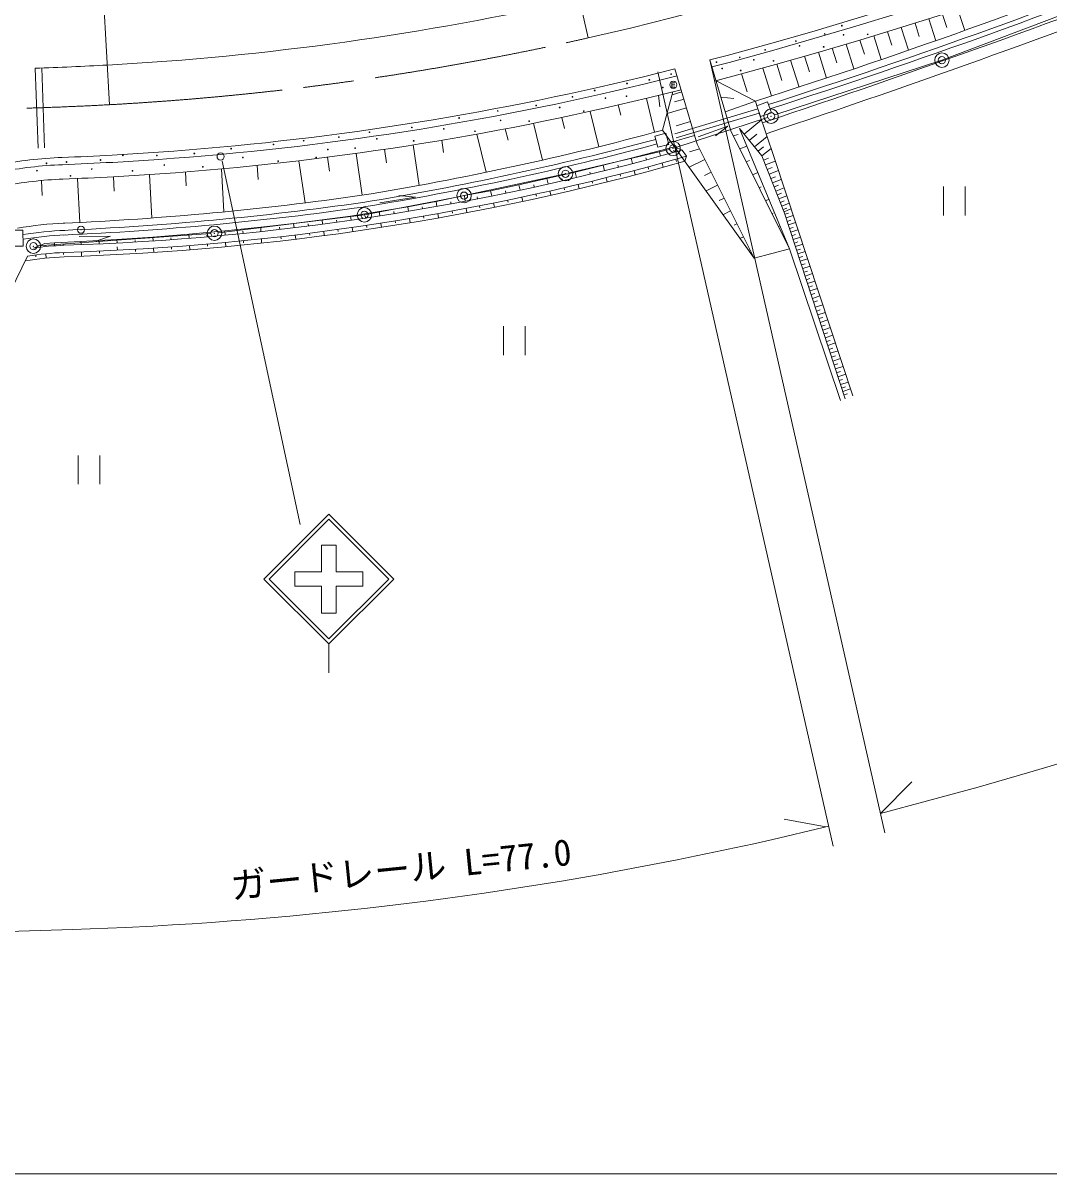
# Model space of a CAD drawing. Units: millimetres, scale not verified. Extents: x 40000 to 680000, y 20000 to 380000.
# Drawn here: x 80349 to 151440, y 205000 to 284762 of the extents above; entities that cross this region are included whole.
import ezdxf
from ezdxf.enums import TextEntityAlignment as Align

# ---------------------------------------------------------------- set-up
doc = ezdxf.new("R2010")
doc.units = ezdxf.units.MM
doc.header["$LTSCALE"] = 1000
doc.header["$PDMODE"] = 32
doc.header["$PDSIZE"] = 500
doc.linetypes.add('CHAIN', pattern=[18.5, 12, -1.5, 3.5, -1.5])
doc.linetypes.add('DASHED', pattern=[7.5, 6, -1.5])
for name, color, linetype, lineweight in [('M-BGD', 7, 'Continuous', 13), ('M-BGD-HTXT', 7, 'Continuous', 13), ('M-BMK', 2, 'CHAIN', 13), ('M-BMK-ROW', 30, 'Continuous', 13), ('M-STR-HTXT', 7, 'Continuous', 13), ('M-STR-STRC', 7, 'Continuous', 13)]:
    doc.layers.add(name, color=color, linetype=linetype, lineweight=lineweight)
doc.styles.add('ＭＳ ゴシック', font='')
doc.styles.get('ＭＳ ゴシック').set_extended_font_data('MS Gothic')

# ---------------------------------------------------------------- blocks, each defined once
blk = doc.blocks.new('ﾌﾟﾛｯﾄﾏｰｸ-03_1')
at = {"color": 30, "linetype": 'Continuous', "lineweight": 13}
blk.add_circle((0, 0), 0.5, dxfattribs=at)
at = {"color": 30}
blk.add_point((0, 0), dxfattribs=at)

msp = doc.modelspace()

# ---------------------------------------------------------------- linework, layer by layer
at = {"layer": 'M-BGD'}
for p, q in [((145114, 285692), (145600, 284244)), ((142163, 284761), (142456, 283829)), ((143118, 285060), (143596, 283538)), ((144072, 285358), (144361, 284441)), ((140255, 284162), (140552, 283217)), ((141209, 284461), (141708, 282876)), ((137381, 283301), (137921, 281584)), ((138340, 283585), (138648, 282605)), ((139296, 283877), (139816, 282226)), ((134502, 282457), (134840, 281382)), ((135463, 282732), (136024, 280950)), ((136422, 283017), (136744, 281994)), ((127066, 276362), (125526, 281578)), ((129401, 277280), (127948, 282204)), ((131614, 281640), (132221, 279709)), ((132578, 281906), (132935, 280770)), ((133540, 282182), (134124, 280325)), ((128372, 280764), (128670, 280852)), ((128372, 280764), (131098, 279350)), ((130142, 281236), (130532, 279998)), ((124671, 277338), (125375, 279995)), ((125509, 280622), (125309, 280620)), ((125312, 280320), (125309, 280620)), ((125510, 280482), (125310, 280480)), ((125312, 280320), (125512, 280322)), ((125322, 279796), (125993, 279994)), ((123545, 279539), (124112, 277187)), ((124375, 279754), (124479, 278961)), ((125480, 279294), (126151, 279492)), ((128731, 279629), (129603, 279521)), ((129012, 278606), (131098, 279350)), ((131098, 279350), (131189, 279032)), ((119647, 278638), (120238, 276189)), ((121597, 279085), (121766, 278384)), ((124978, 278495), (126319, 278891)), ((131340, 278590), (132389, 275445)), ((115732, 277812), (116346, 275266)), ((117692, 278216), (117876, 277453)), ((125608, 277638), (126602, 277932)), ((129222, 277887), (129817, 278063)), ((130317, 277061), (131522, 278049)), ((111798, 277062), (112436, 274418)), ((113767, 277428), (113958, 276636)), ((124671, 277338), (131001, 268461)), ((125272, 276496), (126885, 276973)), ((129401, 277280), (133467, 269116)), ((129567, 276946), (129896, 277043)), ((129996, 277455), (131548, 275559)), ((129998, 277450), (133467, 269116)), ((130674, 276625), (131193, 277051)), ((131031, 276189), (131903, 276904)), ((105408, 276012), (105544, 275082)), ((107385, 276315), (107795, 273513)), ((109359, 276637), (109485, 275781)), ((122489, 275386), (125488, 276192)), ((126024, 275957), (125488, 276192)), ((126531, 275825), (127230, 276032)), ((127066, 276362), (131001, 268461)), ((130020, 276037), (130503, 276238)), ((131290, 275874), (131665, 276182)), ((131548, 275559), (132179, 276076)), ((99460, 275220), (99888, 272297)), ((101446, 275465), (101589, 274485)), ((103428, 275729), (103852, 272829)), ((120548, 274906), (122489, 275386)), ((122487, 275396), (122577, 275022)), ((123509, 275423), (123544, 275277)), ((124422, 275904), (124510, 275537)), ((125439, 275949), (125475, 275803)), ((125592, 275317), (125627, 275171)), ((126024, 275957), (126333, 275525)), ((126333, 275525), (126211, 275179)), ((126500, 274773), (127587, 275315)), ((130467, 275140), (130677, 275228)), ((131548, 275559), (133120, 271591)), ((131664, 275267), (132010, 275404)), ((131797, 274930), (132471, 275197)), ((132389, 275445), (137857, 258921)), ((91600, 274444), (91654, 273474)), ((94092, 274657), (94257, 271673)), ((96583, 274900), (96637, 273915)), ((116655, 273983), (118604, 274435)), ((118604, 274435), (120548, 274906)), ((118604, 274435), (118695, 274058)), ((119632, 274437), (119667, 274291)), ((120548, 274906), (120638, 274529)), ((121573, 274919), (121608, 274773)), ((122694, 274536), (122764, 274245)), ((123661, 274791), (123697, 274645)), ((124627, 275051), (124706, 274762)), ((127560, 274184), (128033, 274420)), ((130914, 274243), (131271, 274392)), ((131924, 274611), (132251, 274741)), ((132050, 274292), (132687, 274545)), ((81618, 273846), (81675, 272819)), ((84114, 273988), (84283, 270943)), ((86611, 274109), (86667, 273109)), ((89107, 274261), (89273, 271249)), ((114703, 273549), (116655, 273983)), ((116655, 273983), (116746, 273608)), ((117686, 273976), (117721, 273830)), ((119784, 273805), (119820, 273659)), ((120756, 274043), (120826, 273751)), ((121726, 274287), (121761, 274141)), ((132169, 273991), (132479, 274114)), ((132288, 273690), (132891, 273928)), ((107539, 272696), (106392, 272807)), ((108970, 272388), (110909, 272801)), ((110909, 272801), (112745, 273134)), ((112745, 273134), (114703, 273549)), ((112745, 273134), (112832, 272775)), ((113777, 273121), (113813, 272975)), ((114703, 273549), (114792, 273181)), ((115734, 273538), (115769, 273392)), ((115887, 272906), (115922, 272760)), ((116863, 273122), (116933, 272831)), ((117838, 273344), (117873, 273198)), ((118812, 273572), (118882, 273280)), ((127676, 273125), (128479, 273525)), ((131361, 273346), (131508, 273407)), ((132401, 273405), (132694, 273521)), ((132514, 273120), (133084, 273346)), ((132621, 272851), (132898, 272960)), ((132727, 272581), (133266, 272795)), ((144141, 273431), (144141, 271431)), ((145641, 271431), (145641, 273431)), ((105027, 271710), (107002, 272028)), ((105069, 272290), (107539, 272696)), ((107002, 272028), (108970, 272388)), ((107002, 272028), (107048, 271710)), ((108012, 272026), (108034, 271878)), ((108970, 272388), (109020, 272051)), ((109982, 272378), (110004, 272230)), ((110936, 272768), (110988, 272414)), ((111815, 272726), (111850, 272580)), ((111968, 272094), (112003, 271948)), ((112949, 272289), (113020, 271997)), ((113930, 272489), (113965, 272343)), ((114909, 272695), (114979, 272403)), ((128594, 272465), (128925, 272630)), ((131808, 272449), (132040, 272545)), ((132828, 272327), (133090, 272431)), ((132929, 272072), (133438, 272274)), ((101068, 271116), (103050, 271382)), ((103050, 271382), (105027, 271710)), ((103050, 271382), (103092, 271095)), ((104063, 271389), (104085, 271241)), ((105027, 271710), (105073, 271392)), ((106039, 271697), (106061, 271548)), ((107120, 271215), (107164, 270918)), ((108107, 271383), (108128, 271234)), ((109092, 271556), (109135, 271259)), ((110076, 271735), (110098, 271586)), ((111060, 271919), (111104, 271622)), ((128851, 271476), (129370, 271735)), ((132254, 271552), (132339, 271587)), ((133025, 271831), (133272, 271929)), ((133082, 271685), (133563, 271876)), ((133120, 271591), (137311, 258719)), ((133146, 271509), (133392, 271589)), ((133227, 271263), (133720, 271423)), ((94331, 270354), (96821, 270611)), ((96821, 270611), (99082, 270869)), ((96821, 270611), (96837, 270307)), ((98110, 270608), (98133, 270452)), ((99082, 270869), (101068, 271116)), ((99082, 270869), (99126, 270569)), ((100096, 270846), (100119, 270692)), ((101068, 271116), (101111, 270821)), ((102080, 271103), (102102, 270955)), ((102174, 270460), (102196, 270312)), ((103164, 270600), (103207, 270311)), ((104157, 270746), (104179, 270598)), ((105146, 270897), (105189, 270600)), ((106133, 271053), (106155, 270905)), ((129628, 270745), (129816, 270839)), ((132701, 270654), (132809, 270699)), ((133307, 271015), (133555, 271095)), ((133388, 270767), (133884, 270928)), ((133469, 270518), (133718, 270599)), ((133550, 270269), (134048, 270431)), ((82529, 269532), (84366, 269625)), ((84366, 269625), (86852, 269763)), ((84366, 269625), (84376, 269411)), ((85615, 269602), (85623, 269453)), ((86852, 269763), (89347, 269931)), ((86852, 269763), (86865, 269528)), ((88108, 269698), (88114, 269581)), ((89347, 269931), (91840, 270128)), ((89347, 269931), (89362, 269658)), ((90601, 269880), (90609, 269744)), ((91840, 270128), (94331, 270354)), ((91840, 270128), (91856, 269839)), ((93094, 270092), (93102, 269943)), ((94331, 270354), (94348, 270056)), ((95584, 270332), (95593, 270177)), ((95620, 269677), (95629, 269527)), ((96865, 269807), (96882, 269507)), ((98205, 269957), (98227, 269808)), ((99199, 270074), (99242, 269777)), ((100191, 270197), (100213, 270049)), ((101183, 270326), (101227, 270029)), ((130027, 269827), (130262, 269944)), ((133148, 269757), (133171, 269767)), ((133632, 270019), (133881, 270100)), ((133713, 269769), (134213, 269932)), ((133795, 269517), (134046, 269599)), ((81069, 269170), (81863, 269486)), ((81863, 269486), (82529, 269532)), ((81873, 269341), (81878, 269266)), ((82529, 269532), (82541, 269323)), ((83121, 269434), (83125, 269359)), ((83150, 268859), (83157, 268710)), ((84399, 268912), (84412, 268612)), ((85647, 268979), (85656, 268803)), ((86893, 269029), (86880, 269254)), ((88142, 269082), (88150, 268932)), ((89389, 269159), (89406, 268859)), ((90637, 269245), (90645, 269095)), ((91883, 269340), (91900, 269040)), ((93129, 269444), (93138, 269294)), ((94375, 269556), (94392, 269256)), ((130661, 269026), (130708, 269049)), ((133467, 269116), (131001, 268461)), ((133467, 269116), (136987, 258600)), ((133877, 269266), (134380, 269430)), ((133959, 269013), (134211, 269095)), ((134041, 268761), (134547, 268925)), ((80664, 268608), (78703, 264610)), ((81239, 268690), (81245, 268557)), ((81929, 268769), (81958, 268471)), ((134124, 268507), (134377, 268589)), ((134207, 268253), (134714, 268418)), ((134290, 267998), (134544, 268081)), ((134373, 267743), (134883, 267909)), ((134456, 267487), (134712, 267570)), ((134540, 267230), (135052, 267397)), ((134623, 266973), (134880, 267056)), ((134707, 266715), (135222, 266883)), ((134792, 266456), (135050, 266541)), ((134876, 266198), (135393, 266366)), ((134960, 265938), (135220, 266022)), ((135045, 265678), (135565, 265847)), ((135130, 265416), (135391, 265501)), ((135244, 265067), (135767, 265237)), ((135330, 264804), (135592, 264889)), ((135415, 264541), (135941, 264712)), ((135501, 264277), (135764, 264363)), ((135587, 264013), (136115, 264185)), ((113635, 263748), (113635, 261748)), ((115135, 261748), (115135, 263748)), ((135673, 263748), (135938, 263834)), ((135760, 263483), (136290, 263655)), ((135847, 263216), (136112, 263303)), ((135933, 262949), (136467, 263123)), ((136021, 262682), (136288, 262769)), ((136108, 262414), (136644, 262588)), ((136195, 262144), (136464, 262232)), ((136283, 261875), (136821, 262051)), ((136371, 261605), (136641, 261693)), ((136459, 261334), (137000, 261510)), ((136547, 261064), (136818, 261152)), ((136635, 260793), (137179, 260970)), ((136724, 260522), (136996, 260610)), ((136812, 260250), (137358, 260428)), ((136901, 259977), (137127, 260050)), ((136990, 259704), (137539, 259882)), ((137067, 259466), (137349, 259555)), ((137145, 259228), (137696, 259408)), ((137222, 258991), (137469, 259076)), ((84170, 254794), (84170, 252794)), ((85670, 252794), (85670, 254794))]:
    msp.add_line(p, q, dxfattribs=at)
at = {"layer": 'M-BGD', "linetype": 'DASHED'}
for p, q in [((131266, 278806), (124957, 276909)), ((131363, 278521), (125031, 276619))]:
    msp.add_line(p, q, dxfattribs=at)
at = {"layer": 'M-BGD'}
for points in [[(127948, 282204), (129152, 282520), (132083, 283325), (135000, 284160), (137907, 285021), (140802, 285906), (143687, 286810), (146562, 287731), (149430, 288664), (152290, 289608), (155143, 290558), (157992, 291512), (159414, 291990)], [(128089, 281724), (129282, 282037), (132218, 282843), (135140, 283680), (138051, 284542), (140950, 285428), (143838, 286333), (146716, 287255), (149586, 288189), (152447, 289133), (155302, 290084), (158151, 291038), (159573, 291516)], [(128343, 280757), (129541, 281071), (132488, 281881), (135420, 282720), (138339, 283585), (141245, 284473), (144140, 285380), (147023, 286303), (149897, 287239), (152762, 288184), (155619, 289136), (158469, 290090), (159891, 290568)], [(120282, 280317), (123253, 281012), (125526, 281578)], [(120393, 279830), (123370, 280526), (125667, 281098)], [(120620, 278856), (123605, 279554), (125951, 280138)], [(128339, 276953), (129177, 277613), (127133, 276875)], [(85402, 269633), (86410, 269980), (84237, 269959)]]:
    msp.add_lwpolyline(points, dxfattribs=at)
for points in [[(132204, 278533), (131447, 278275), (131189, 279032), (131947, 279290)], [(125101, 276347), (124326, 276148), (124127, 276923), (124902, 277122)], [(80358, 269308), (79258, 269298), (79247, 270397), (80347, 270408)]]:
    msp.add_lwpolyline(points, close=True, dxfattribs=at)
for centre, radius in [((135895, 284004), 25), ((137089, 284577), 25), ((137211, 283940), 25), ((138875, 283975), 25), ((133907, 283501), 25), ((134162, 283175), 25), ((130010, 282380), 25), ((131765, 282900), 25), ((135826, 283114), 25), ((128407, 282055), 25), ((128798, 281614), 25), ((130979, 282215), 25), ((132353, 282132), 25), ((123746, 280821), 25), ((125251, 281223), 25), ((130076, 281472), 25), ((119960, 280088), 25), ((122200, 280574), 25), ((124679, 280289), 25), ((125410, 280481), 250), ((118417, 279648), 25), ((120701, 279554), 25), ((122170, 279684), 25), ((113241, 278669), 25), ((115908, 279043), 25), ((117534, 278904), 25), ((119200, 278649), 25), ((110576, 278179), 25), ((113441, 278013), 25), ((115415, 277955), 25), ((102230, 276860), 25), ((104355, 277190), 25), ((107293, 277528), 25), ((109500, 277433), 25), ((111668, 277261), 25), ((94770, 276053), 25), ((97708, 276352), 25), ((99795, 276604), 25), ((101465, 276001), 25), ((103360, 276097), 25), ((104863, 276731), 25), ((107418, 276600), 25), ((85723, 275269), 25), ((87267, 275593), 25), ((89628, 275577), 25), ((92219, 275718), 25), ((94040, 275511), 250), ((95588, 275441), 25), ((98029, 275194), 25), ((100657, 275452), 25), ((81318, 274529), 25), ((81971, 275039), 25), ((83363, 275130), 25), ((85109, 274643), 25), ((87935, 274516), 25), ((90137, 274924), 25), ((92808, 274795), 25), ((83644, 274165), 25), ((110909, 272801), 500)]:
    msp.add_circle(centre, radius, dxfattribs=at)
for centre, radius, start, end in [((-4400, 704726), 446436, 287.66861, 291.94511), ((-4400, 704726), 446936, 287.7704, 291.94511), ((-4400, 704726), 447256, 287.7704, 291.94511), ((-87335, 935866), 693479, 288.40227, 291.15603), ((-87335, 935866), 694279, 288.40231, 291.15593), ((75373, 478800), 203500, 273.14408, 282.74918), ((75373, 478800), 204000, 273.14408, 282.74918), ((75373, 478800), 205000, 273.14408, 282.74918), ((70276, 478198), 208096, 279.27551, 285.15303), ((70276, 478198), 208596, 279.27551, 284.9781), ((70276, 478198), 208916, 279.27551, 284.97721), ((84220, 246218), 29250, 92.28098, 101.03338), ((72658, 536480), 261242, 272.28098, 273.04358), ((77716, 447288), 178011, 271.75917, 285.74631), ((77716, 447288), 178511, 271.75917, 285.8039), ((77716, 447288), 178811, 271.75917, 285.73618), ((84220, 246218), 28750, 92.28098, 101.03338), ((72658, 536480), 261742, 272.28098, 273.04358), ((84220, 246218), 27750, 92.28098, 101.03338), ((72658, 536480), 262742, 272.28098, 273.04358), ((73891, 481280), 210594, 272.51252, 278.16963), ((73891, 481280), 211094, 272.51252, 278.16963), ((73891, 481280), 211414, 272.51252, 278.16963), ((84220, 246218), 24695, 92.28098, 99.93704), ((84220, 246218), 24195, 92.28098, 99.20298), ((84220, 246218), 23875, 92.28098, 99.31981), ((84247, 245510), 23375, 92.5666, 98.81883), ((84227, 246009), 23375, 92.5666, 97.76492), ((84258, 245210), 23375, 92.5666, 99.24295)]:
    msp.add_arc(centre, radius, start, end, dxfattribs=at)
for p in [(110909, 272801), (84366, 270438)]:
    msp.add_point(p, dxfattribs=at)
at = {"layer": 'M-BGD-HTXT'}
msp.add_line((40000, 205000), (579000, 205000), dxfattribs=at)
at = {"layer": 'M-BMK'}
msp.add_lwpolyline([(119510, 283731), (122431, 284414), (125342, 285138), (128244, 285899), (131137, 286694), (134021, 287520), (136897, 288372), (139767, 289249), (142629, 290146), (145486, 291061), (148339, 291990), (151188, 292930), (154034, 293878), (156879, 294830), (158301, 295307)], dxfattribs=at)
for centre, radius, start, end in [((75373, 478800), 200000, 273.14428, 282.74938), ((72611, 536652), 257917, 267.66863, 273.05194)]:
    msp.add_arc(centre, radius, start, end, dxfattribs=at)
at = {"layer": 'M-BMK-ROW'}
for p, q in [((144020, 282195), (155196, 286412)), ((132447, 278390), (144020, 282195)), ((125657, 276157), (131925, 278218)), ((118209, 274378), (125128, 276008)), ((125488, 276192), (125453, 276167)), ((125453, 276167), (125453, 276176)), ((117941, 274315), (110909, 272801)), ((104004, 271466), (110639, 272749)), ((93888, 270228), (104004, 271466)), ((81344, 269315), (93340, 270175))]:
    msp.add_line(p, q, dxfattribs=at)
at = {"layer": 'M-STR-HTXT'}
for p, q in [((119510, 283731), (110682, 322745)), ((86343, 279101), (84149, 319041)), ((140066, 228645), (127948, 282204)), ((136480, 227729), (124339, 281387)), ((139761, 229992), (141944, 232172)), ((135986, 229049), (133102, 229588))]:
    msp.add_line(p, q, dxfattribs=at)
for points in [[(139761, 229992), (143027, 230849), (146530, 231811), (149962, 232793), (153324, 233790), (156617, 234796), (159842, 235807), (163001, 236818), (166095, 237826), (169124, 238825), (172090, 239813), (174996, 240786), (176434, 241269)], [(132301, 228184), (135802, 229003), (136171, 229095)], [(77220, 221791), (80047, 221833), (83774, 221934), (87455, 222083), (89356, 222180)]]:
    msp.add_lwpolyline(points, dxfattribs=at)
msp.add_arc((75373, 478800), 257000, 273.11896, 282.7979, dxfattribs=at)
at = {"layer": 'M-STR-STRC'}
for p, q in [((81196, 281631), (81387, 276084)), ((81646, 281646), (81835, 276123)), ((94150, 275184), (99552, 250006)), ((101541, 241728), (101541, 239728))]:
    msp.add_line(p, q, dxfattribs=at)
for centre, radius, start, end in [((75373, 478800), 197250, 273.14408, 282.74918), ((72658, 536480), 254992, 271.91882, 273.04358)]:
    msp.add_arc(centre, radius, start, end, dxfattribs=at)

# ---------------------------------------------------------------- block references
at = {"layer": 'M-BMK-ROW', "xscale": 1000, "yscale": 1000}
for p in [(144022, 282186), (132186, 278304), (125395, 276071), (117941, 274315), (104004, 271466), (93615, 270195), (81070, 269295)]:
    msp.add_blockref('ﾌﾟﾛｯﾄﾏｰｸ-03_1', p, dxfattribs=at)

# ---------------------------------------------------------------- texts
at = {"layer": 'M-STR-HTXT', "style": 'ＭＳ ゴシック'}
msp.add_text('ガードレール L=77.0', height=1833, rotation=5.76, dxfattribs=at).set_placement((118490, 225877), align=Align.BOTTOM_RIGHT)

# ---------------------------------------------------------------- wipeouts: each hides what was drawn before it
msp.add_wipeout([(99181, 246728), (101042, 246728), (101042, 248588), (102042, 248588), (102042, 246728), (103901, 246728), (103901, 245728), (102041, 245728), (102041, 243868), (101041, 243868), (101041, 245728), (99181, 245728)])

# ---------------------------------------------------------------- next in the draw order: linework, layer by layer
at = {"layer": 'M-STR-STRC'}
for p, q in [((97041, 246228), (101541, 250728)), ((106041, 246228), (101541, 250728)), ((97394, 246228), (101541, 250375)), ((105687, 246228), (101541, 250375)), ((101042, 248588), (101042, 246728)), ((101042, 248588), (102042, 248588)), ((102042, 248588), (102042, 246728)), ((99181, 246728), (99181, 245728)), ((99181, 246728), (101042, 246728)), ((102042, 246728), (103901, 246728)), ((103901, 246728), (103901, 245728)), ((97041, 246228), (101541, 241728)), ((97394, 246228), (101541, 242081)), ((99181, 245728), (101041, 245728)), ((101041, 245728), (101041, 243868)), ((101541, 242081), (105687, 246228)), ((101541, 241728), (106041, 246228)), ((102041, 245728), (103901, 245728)), ((102041, 245728), (102041, 243868)), ((101041, 243868), (102041, 243868))]:
    msp.add_line(p, q, dxfattribs=at)

doc.saveas('drawing.dxf')
